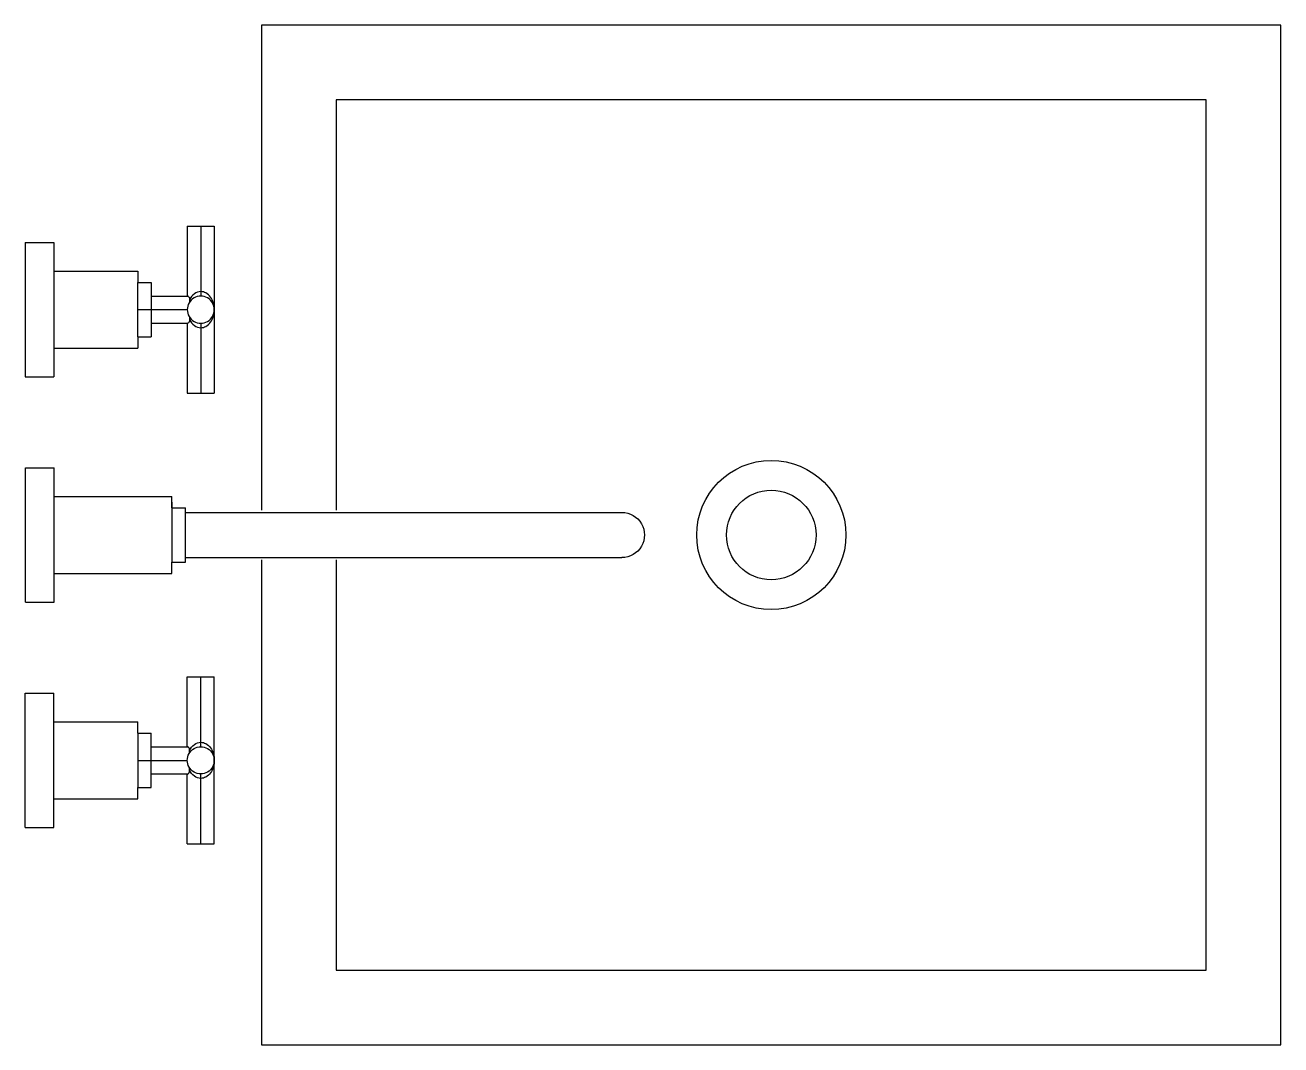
# Model space of a CAD drawing. Header units: millimetres. Extents: x -2894.62 to -2894.115, y 2966.613 to 2967.023.
import ezdxf

# ---------------------------------------------------------------- set-up
doc = ezdxf.new("R2010")
doc.units = ezdxf.units.MM
doc.header["$LTSCALE"] = 10
doc.layers.add('banheiro_louças', color=2, linetype='Continuous')

msp = doc.modelspace()

# ---------------------------------------------------------------- linework, layer by layer
at = {"layer": 'banheiro_louças', "color": 1}
for p, q in [((-2894.57465, 2966.89764), (-2894.57465, 2966.91939)), ((-2894.56921, 2966.91395), (-2894.56921, 2966.90308)), ((-2894.56091, 2966.83107), (-2894.56091, 2966.80704)), ((-2894.55548, 2966.80885), (-2894.55548, 2966.82697)), ((-2894.57465, 2966.73818), (-2894.57465, 2966.71643)), ((-2894.56921, 2966.72187), (-2894.56921, 2966.73274))]:
    msp.add_line(p, q, dxfattribs=at)
at = {"layer": 'banheiro_louças'}
for points in [[(-2894.5248, 2966.80791), (-2894.5248, 2966.61291), (-2894.1148, 2966.61291), (-2894.1148, 2967.02291), (-2894.5248, 2967.02291), (-2894.5248, 2966.82791)], [(-2894.4948, 2966.80791), (-2894.4948, 2966.64291), (-2894.1448, 2966.64291), (-2894.1448, 2966.99291), (-2894.4948, 2966.99291), (-2894.4948, 2966.82791)]]:
    msp.add_lwpolyline(points, dxfattribs=at)
at = {"layer": 'banheiro_louças', "color": 1}
for points in [[(-2894.55472, 2966.94204), (-2894.54384, 2966.94204)], [(-2894.55472, 2966.94204), (-2894.55472, 2966.91422)], [(-2894.54928, 2966.94204), (-2894.54928, 2966.91395)], [(-2894.54384, 2966.94204), (-2894.54384, 2966.87499)], [(-2894.61995, 2966.93551), (-2894.60835, 2966.93551)], [(-2894.61995, 2966.93551), (-2894.61995, 2966.88151)], [(-2894.60835, 2966.93551), (-2894.60835, 2966.88151)], [(-2894.60835, 2966.92396), (-2894.57465, 2966.92396)], [(-2894.57465, 2966.92396), (-2894.57465, 2966.91939)], [(-2894.57465, 2966.91939), (-2894.56921, 2966.91939)], [(-2894.56921, 2966.91939), (-2894.56921, 2966.91395)], [(-2894.56921, 2966.91395), (-2894.55443, 2966.91395)], [(-2894.55381, 2966.91337), (-2894.55385, 2966.91146)], [(-2894.57465, 2966.90851), (-2894.55472, 2966.90851)], [(-2894.56921, 2966.90308), (-2894.55443, 2966.90308)], [(-2894.56921, 2966.90308), (-2894.56921, 2966.89764)], [(-2894.55472, 2966.9028), (-2894.55472, 2966.87499)], [(-2894.55381, 2966.90551), (-2894.55381, 2966.90366)], [(-2894.54928, 2966.90308), (-2894.54928, 2966.87499)], [(-2894.57465, 2966.89764), (-2894.56921, 2966.89764)], [(-2894.57465, 2966.89764), (-2894.57465, 2966.89307)], [(-2894.60835, 2966.89307), (-2894.57465, 2966.89307)], [(-2894.61995, 2966.88151), (-2894.60835, 2966.88151)], [(-2894.55472, 2966.87499), (-2894.54384, 2966.87499)], [(-2894.6198, 2966.84491), (-2894.60821, 2966.84491)], [(-2894.6198, 2966.79091), (-2894.6198, 2966.84491)], [(-2894.60821, 2966.79091), (-2894.60821, 2966.84491)], [(-2894.60821, 2966.83336), (-2894.56091, 2966.83336)], [(-2894.56091, 2966.82878), (-2894.56091, 2966.83336)], [(-2894.56091, 2966.82878), (-2894.55548, 2966.82878)], [(-2894.55548, 2966.82697), (-2894.55548, 2966.82878)], [(-2894.55548, 2966.82697), (-2894.37993, 2966.82697)], [(-2894.56091, 2966.80704), (-2894.55548, 2966.80704)], [(-2894.56091, 2966.80246), (-2894.56091, 2966.80704)], [(-2894.55548, 2966.80885), (-2894.37993, 2966.80885)], [(-2894.55548, 2966.80704), (-2894.55548, 2966.80885)], [(-2894.60821, 2966.80246), (-2894.56091, 2966.80246)], [(-2894.6198, 2966.79091), (-2894.60821, 2966.79091)], [(-2894.55472, 2966.73301), (-2894.55472, 2966.76083)], [(-2894.55472, 2966.76083), (-2894.54384, 2966.76083)], [(-2894.54928, 2966.73274), (-2894.54928, 2966.76083)], [(-2894.54384, 2966.69378), (-2894.54384, 2966.76083)], [(-2894.61995, 2966.70031), (-2894.61995, 2966.75431)], [(-2894.61995, 2966.75431), (-2894.60835, 2966.75431)], [(-2894.60835, 2966.70031), (-2894.60835, 2966.75431)], [(-2894.60835, 2966.74275), (-2894.57465, 2966.74275)], [(-2894.57465, 2966.73818), (-2894.57465, 2966.74275)], [(-2894.57465, 2966.73818), (-2894.56921, 2966.73818)], [(-2894.56921, 2966.73274), (-2894.56921, 2966.73818)], [(-2894.56921, 2966.73274), (-2894.55443, 2966.73274)], [(-2894.55381, 2966.73031), (-2894.55381, 2966.73216)], [(-2894.57465, 2966.72731), (-2894.55472, 2966.72731)], [(-2894.55381, 2966.72245), (-2894.55385, 2966.72436)], [(-2894.56921, 2966.71643), (-2894.56921, 2966.72187)], [(-2894.56921, 2966.72187), (-2894.55443, 2966.72187)], [(-2894.55472, 2966.69378), (-2894.55472, 2966.7216)], [(-2894.54928, 2966.69378), (-2894.54928, 2966.72187)], [(-2894.57465, 2966.71186), (-2894.57465, 2966.71643)], [(-2894.57465, 2966.71643), (-2894.56921, 2966.71643)], [(-2894.60835, 2966.71186), (-2894.57465, 2966.71186)], [(-2894.61995, 2966.70031), (-2894.60835, 2966.70031)], [(-2894.55472, 2966.69378), (-2894.54384, 2966.69378)]]:
    msp.add_lwpolyline(points, dxfattribs=at)
for points in [[(-2894.55472, 2966.91422, 0.002532), (-2894.55381, 2966.91337)], [(-2894.54384, 2966.90851, 1.001072), (-2894.55472, 2966.90851)], [(-2894.54928, 2966.91576, 0.15476), (-2894.55183, 2966.91491, 0.127145), (-2894.55383, 2966.91248)], [(-2894.54384, 2966.90851, 0.156717), (-2894.54538, 2966.91357, 0.116181), (-2894.54729, 2966.91526, 0.116559), (-2894.54928, 2966.91576)], [(-2894.55472, 2966.90851, 1.000034), (-2894.54384, 2966.90851)], [(-2894.54928, 2966.90126, 0.116545), (-2894.54729, 2966.90177, 0.116198), (-2894.54538, 2966.90346, 0.156718), (-2894.54384, 2966.90851)], [(-2894.55381, 2966.90366, 0.002626), (-2894.55472, 2966.9028)], [(-2894.55381, 2966.90451, 0.125393), (-2894.55183, 2966.90211, 0.154609), (-2894.54928, 2966.90126)], [(-2894.37993, 2966.82697, -1.008513), (-2894.37993, 2966.80885)], [(-2894.55381, 2966.73131, -0.125393), (-2894.55183, 2966.73371, -0.154609), (-2894.54928, 2966.73455)], [(-2894.54928, 2966.73455, -0.116545), (-2894.54729, 2966.73405, -0.116198), (-2894.54538, 2966.73236, -0.156718), (-2894.54384, 2966.72731)], [(-2894.55381, 2966.73216, -0.002626), (-2894.55472, 2966.73301)], [(-2894.55472, 2966.72731, -1.000034), (-2894.54384, 2966.72731)], [(-2894.54384, 2966.72731, -1.001072), (-2894.55472, 2966.72731)], [(-2894.54384, 2966.72731, -0.156717), (-2894.54538, 2966.72225, -0.116181), (-2894.54729, 2966.72056, -0.116559), (-2894.54928, 2966.72006)], [(-2894.55472, 2966.7216, -0.002532), (-2894.55381, 2966.72245)], [(-2894.54928, 2966.72006, -0.15476), (-2894.55183, 2966.72091, -0.127145), (-2894.55383, 2966.72334)]]:
    msp.add_lwpolyline(points, format="xyb", dxfattribs=at)
for radius in [0.03, 0.018]:
    msp.add_circle((-2894.3198, 2966.81791), radius, dxfattribs=at)

doc.saveas('drawing.dxf')
